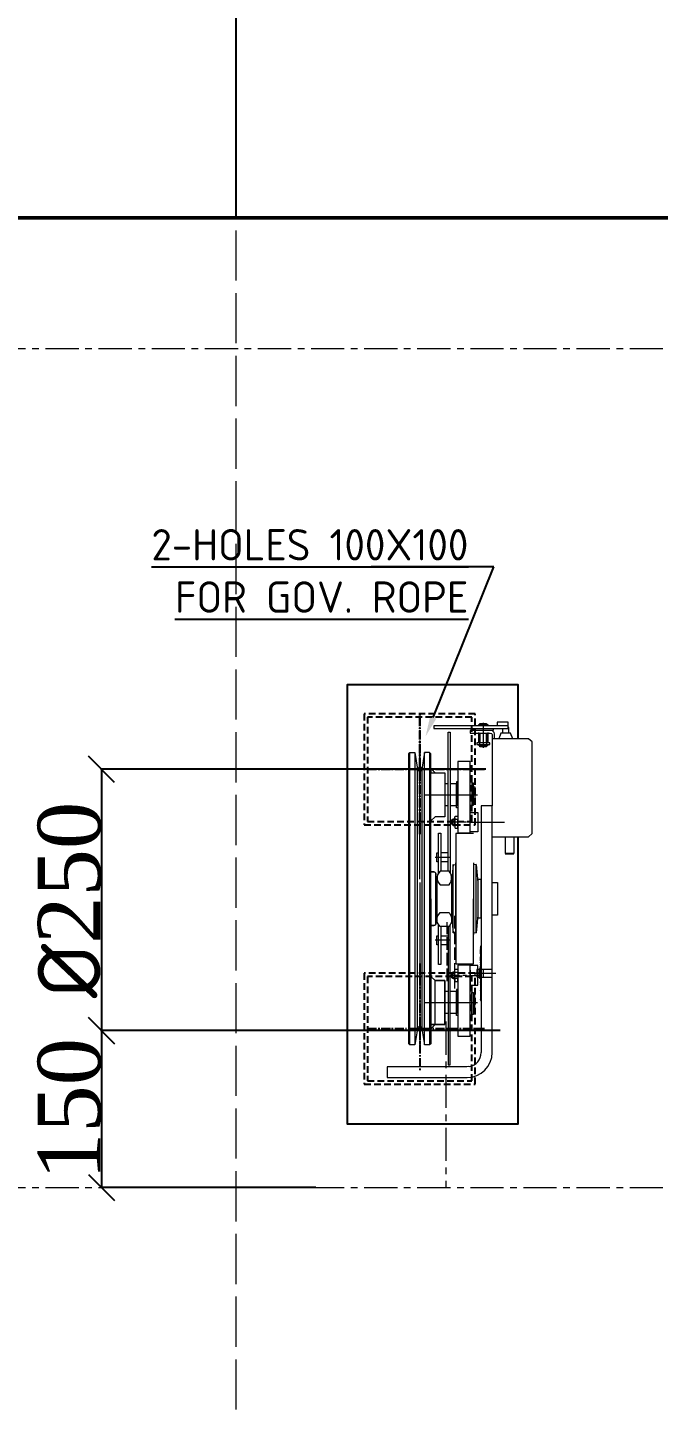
# Model space of a CAD drawing. Header units: millimetres. Extents: x -665 to 20582, y -27797 to 160.
# Drawn here: x 17528 to 18131, y -1847 to -522 of the extents above; entities that cross this region are included whole.
import ezdxf
from ezdxf import colors
from ezdxf.entities.mleader import LeaderData, LeaderLine
from ezdxf.math import Vec2, Vec3

# ---------------------------------------------------------------- set-up
doc = ezdxf.new("R2010")
doc.units = ezdxf.units.MM
for name, pattern in [('$0$ACAD_ISO02W100', [15, 12, -3]), ('$0$CENTER', [50.8, 31.75, -6.35, 6.35, -6.35]), ('$0$DASHED', [19.05, 12.7, -6.35])]:
    doc.linetypes.add(name, pattern=pattern)
for name, color, linetype, lineweight in [('$0$CL', 2, '$0$CENTER', 0), ('$0$DL', 8, '$0$ACAD_ISO02W100', 0), ('$0$Wall', 1, 'Continuous', 50)]:
    doc.layers.add(name, color=color, linetype=linetype, lineweight=lineweight)
for name, color, linetype in [('$0$DL2', 254, '$0$DASHED'), ('$0$PDF_0', 7, 'Continuous'), ('$0$PDF_PDF7_Geometry', 7, 'Continuous')]:
    doc.layers.add(name, color=color, linetype=linetype)
doc.styles.add('$0$nassar2', font='cent.shx', dxfattribs={"height": 60})
doc.dimstyles.new('$0$Nassar2', dxfattribs={"dimtxt": 35, "dimasz": 25, "dimexe": 1.25, "dimexo": 0.625, "dimtad": 1, "dimtxsty": '$0$nassar2', "dimblk": '$0$_Oblique', "dimcen": 2.5, "dimadec": 0, "dimazin": 0, "dimtfac": 1, "dimtmove": 0, "dimatfit": 3, "dimldrblk": '$0$_Oblique', "dimfxl": 1, "dimarcsym": 0})

# ---------------------------------------------------------------- blocks, each defined once
blk = doc.blocks.new('$0$_Oblique')
at = {"color": 0, "linetype": 'ByBlock', "lineweight": -2}
blk.add_line((-0.5, -0.5), (0.5, 0.5), dxfattribs=at)
blk = doc.blocks.new('*D45')
at = {"color": 0, "lineweight": -2, "transparency": 16777216}
for p, q in [((17201.9, -703.8), (17201.9, -59.4)), ((19751.9, -60.6), (17201.9, -60.6)), ((19751.9, -703.8), (19751.9, -59.4))]:
    blk.add_line(p, q, dxfattribs=at)
at = {"layer": 'Defpoints', "color": 0, "transparency": 16777216}
for p in [(17201.9, -60.6), (17201.9, -704.4), (19751.9, -704.4)]:
    blk.add_point(p, dxfattribs=at)
at = {"color": 0, "lineweight": -2, "transparency": 16777216, "xscale": 25, "yscale": 25, "zscale": 25, "rotation": 180}
blk.add_blockref('$0$_Oblique', (17201.9, -60.6), dxfattribs=at)
at = {"color": 0, "lineweight": -2, "transparency": 16777216, "xscale": 25, "yscale": 25, "zscale": 25}
blk.add_blockref('$0$_Oblique', (19751.9, -60.6), dxfattribs=at)
at = {"color": 0, "transparency": 16777216, "insert": (18476.9, -30), "char_height": 60, "attachment_point": 5, "style": '$0$nassar2'}
blk.add_mtext('M/C ROOM WIDTH  2550', dxfattribs=at)
blk = doc.blocks.new('*D46')
at = {"color": 0, "lineweight": -2, "transparency": 16777216}
for p, q in [((17726.9, -703.8), (17726.9, -194.3)), ((17726.9, -195.6), (19226.9, -195.6)), ((19226.9, -703.8), (19226.9, -194.3))]:
    blk.add_line(p, q, dxfattribs=at)
at = {"layer": 'Defpoints', "color": 0, "transparency": 16777216}
for p in [(19226.9, -195.6), (17726.9, -704.4), (19226.9, -704.4)]:
    blk.add_point(p, dxfattribs=at)
at = {"color": 0, "lineweight": -2, "transparency": 16777216, "xscale": 25, "yscale": 25, "zscale": 25, "rotation": 180}
blk.add_blockref('$0$_Oblique', (17726.9, -195.6), dxfattribs=at)
at = {"color": 0, "lineweight": -2, "transparency": 16777216, "xscale": 25, "yscale": 25, "zscale": 25}
blk.add_blockref('$0$_Oblique', (19226.9, -195.6), dxfattribs=at)
at = {"color": 0, "transparency": 16777216, "insert": (18476.9, -164.9), "char_height": 60, "attachment_point": 5, "style": '$0$nassar2'}
blk.add_mtext('SHAFT WIDTH  1500', dxfattribs=at)
blk = doc.blocks.new('*D49')
at = {"color": 0, "lineweight": -2, "transparency": 16777216}
for p, q in [((17965.7, -1231.9), (17597.1, -1231.9)), ((17598.3, -1231.9), (17598.3, -1481.9)), ((17979.4, -1481.9), (17597.1, -1481.9))]:
    blk.add_line(p, q, dxfattribs=at)
at = {"layer": 'Defpoints', "color": 0, "transparency": 16777216}
for p in [(17966.3, -1231.9), (17598.3, -1481.9), (17980, -1481.9)]:
    blk.add_point(p, dxfattribs=at)
at = {"color": 0, "lineweight": -2, "transparency": 16777216, "xscale": 25, "yscale": 25, "zscale": 25}
for p, rotation in [((17598.3, -1231.9), 90), ((17598.3, -1481.9), 270)]:
    blk.add_blockref('$0$_Oblique', p, dxfattribs=dict(at, rotation=rotation))
at = {"color": 0, "transparency": 16777216, "insert": (17567.7, -1356.9), "char_height": 60, "attachment_point": 5, "rotation": 90, "style": '$0$nassar2'}
blk.add_mtext('{\\fISOCPEUR|b0|i0|c0|p34;%%C}250', dxfattribs=at)
blk = doc.blocks.new('*D50')
at = {"color": 0, "lineweight": -2, "transparency": 16777216}
for p, q in [((17628.3, -1481.9), (17597.1, -1481.9)), ((17598.3, -1481.9), (17598.3, -1631.9)), ((17803.3, -1631.9), (17597.1, -1631.9))]:
    blk.add_line(p, q, dxfattribs=at)
at = {"layer": 'Defpoints', "color": 0, "transparency": 16777216}
for p in [(17628.9, -1481.9), (17598.3, -1631.9), (17803.9, -1631.9)]:
    blk.add_point(p, dxfattribs=at)
at = {"color": 0, "lineweight": -2, "transparency": 16777216, "xscale": 25, "yscale": 25, "zscale": 25}
for p, rotation in [((17598.3, -1481.9), 90), ((17598.3, -1631.9), 270)]:
    blk.add_blockref('$0$_Oblique', p, dxfattribs=dict(at, rotation=rotation))
at = {"color": 0, "transparency": 16777216, "insert": (17567.7, -1556.9), "char_height": 60, "attachment_point": 5, "rotation": 90, "style": '$0$nassar2'}
blk.add_mtext('150', dxfattribs=at)

msp = doc.modelspace()

# ---------------------------------------------------------------- linework, layer by layer
at = {"layer": '$0$CL'}
for p, q in [((16427.044, -829.378), (19751.91, -829.378)), ((16427.044, -1631.878), (19751.91, -1631.878))]:
    msp.add_line(p, q, dxfattribs=at)
msp.add_lwpolyline([(17927.58, -1473.255), (17927.58, -1631.878)], dxfattribs=at)
at = {"layer": '$0$DL', "ltscale": 4}
msp.add_line((17726.91, -2504.378), (17726.91, -704.378), dxfattribs=at)
at = {"layer": '$0$DL', "transparency": 33554666}
for p, q in [((17935.73, -1372.244), (17935.73, -1441.446)), ((17928.81, -1434.526), (17928.81, -1378.245))]:
    msp.add_line(p, q, dxfattribs=at)
at = {"layer": '$0$DL2', "ltscale": 0.5}
for points in [[(17849.58, -1284.878), (17955.58, -1284.878), (17955.58, -1178.878), (17849.58, -1178.878)], [(17852.58, -1281.878), (17952.58, -1281.878), (17952.58, -1181.878), (17852.58, -1181.878)], [(17849.58, -1533.047), (17955.58, -1533.047), (17955.58, -1427.047), (17849.58, -1427.047)], [(17852.58, -1530.047), (17952.58, -1530.047), (17952.58, -1430.047), (17852.58, -1430.047)]]:
    msp.add_lwpolyline(points, close=True, dxfattribs=at)
at = {"layer": '$0$PDF_0', "lineweight": 25, "transparency": 33554666}
for points in [[(17902.58, -1180.452), (17902.58, -1178.894)], [(17902.58, -1190.581), (17902.58, -1182.01)], [(17902.58, -1193.309), (17902.58, -1192.14)], [(17902.58, -1203.438), (17902.58, -1194.867)], [(17902.58, -1206.555), (17902.58, -1204.996)], [(17902.58, -1216.684), (17902.58, -1207.723)], [(17902.58, -1219.411), (17902.58, -1217.853)], [(17902.58, -1229.54), (17902.58, -1220.969)], [(17902.58, -1232.657), (17902.58, -1231.099)], [(17861.283, -1231.878), (17852.712, -1231.878)], [(17864.4, -1231.878), (17862.842, -1231.878)], [(17874.53, -1231.878), (17865.569, -1231.878)], [(17877.257, -1231.878), (17875.698, -1231.878)], [(17887.386, -1231.878), (17878.815, -1231.878)], [(17890.113, -1231.878), (17888.944, -1231.878)], [(17900.242, -1231.878), (17891.671, -1231.878)], [(17903.359, -1231.878), (17901.801, -1231.878)], [(17902.58, -1242.786), (17902.58, -1233.826)], [(17902.58, -1245.514), (17902.58, -1243.955)], [(17913.489, -1231.878), (17904.918, -1231.878)], [(17916.216, -1231.878), (17915.047, -1231.878)], [(17926.345, -1231.878), (17917.774, -1231.878)], [(17929.462, -1231.878), (17927.903, -1231.878)], [(17939.591, -1231.878), (17930.63, -1231.878)], [(17942.318, -1231.878), (17940.76, -1231.878)], [(17952.448, -1231.878), (17943.877, -1231.878)], [(17955.564, -1231.878), (17954.006, -1231.878)], [(17964.525, -1231.878), (17956.733, -1231.878)], [(17902.58, -1255.643), (17902.58, -1247.072)], [(17902.58, -1258.37), (17902.58, -1257.201)], [(17902.58, -1268.499), (17902.58, -1259.928)], [(17902.58, -1271.616), (17902.58, -1270.058)], [(17902.58, -1281.745), (17902.58, -1273.175)], [(17902.58, -1284.473), (17902.58, -1283.304)], [(17902.58, -1293.823), (17902.58, -1286.031)]]:
    msp.add_lwpolyline(points, close=True, dxfattribs=at)
for points in [[(17902.58, -1417.712), (17902.58, -1425.504)], [(17902.58, -1427.063), (17902.58, -1428.621)], [(17902.58, -1429.79), (17902.58, -1438.75)], [(17902.58, -1439.919), (17902.58, -1441.477)], [(17902.58, -1443.036), (17902.58, -1451.607)], [(17902.58, -1453.165), (17902.58, -1454.723)], [(17902.58, -1455.892), (17902.58, -1464.853)], [(17902.58, -1466.022), (17902.58, -1467.58)], [(17902.58, -1469.138), (17902.58, -1477.709)], [(17861.283, -1480.047), (17852.712, -1480.047)], [(17864.4, -1480.047), (17862.842, -1480.047)], [(17874.53, -1480.047), (17865.569, -1480.047)], [(17877.257, -1480.047), (17875.698, -1480.047)], [(17887.386, -1480.047), (17878.815, -1480.047)], [(17890.113, -1480.047), (17888.944, -1480.047)], [(17900.242, -1480.047), (17891.671, -1480.047)], [(17903.359, -1480.047), (17901.801, -1480.047)], [(17902.58, -1479.268), (17902.58, -1480.436)], [(17902.58, -1481.995), (17902.58, -1490.566)], [(17913.489, -1480.047), (17904.918, -1480.047)], [(17916.216, -1480.047), (17915.047, -1480.047)], [(17926.345, -1480.047), (17917.774, -1480.047)], [(17929.462, -1480.047), (17927.903, -1480.047)], [(17939.591, -1480.047), (17930.63, -1480.047)], [(17942.318, -1480.047), (17940.76, -1480.047)], [(17952.448, -1480.047), (17943.877, -1480.047)], [(17955.564, -1480.047), (17954.006, -1480.047)], [(17964.525, -1480.047), (17956.733, -1480.047)], [(17902.58, -1492.124), (17902.58, -1493.682)], [(17902.58, -1492.928), (17902.58, -1494.486)], [(17902.58, -1495.241), (17902.58, -1503.812)], [(17902.58, -1496.044), (17902.58, -1503.836)], [(17902.58, -1505.37), (17902.58, -1506.539)], [(17902.58, -1508.097), (17902.58, -1516.668)], [(17902.58, -1518.227), (17902.58, -1519.785)]]:
    msp.add_lwpolyline(points, dxfattribs=at)
for centre in [(17902.775, -1231.683), (17902.775, -1479.852)]:
    msp.add_circle(centre, 1.753, dxfattribs=at)
at = {"layer": '$0$PDF_PDF7_Geometry', "lineweight": 9, "transparency": 33554666}
for points in [[(17987.121, -1190.192), (17916.216, -1190.192), (17916.216, -1192.919), (17987.121, -1192.919), (17987.121, -1186.686), (17976.602, -1186.686), (17976.602, -1190.192)], [(17968.031, -1190.192), (17968.031, -1189.413), (17958.681, -1189.413), (17958.681, -1190.192)], [(17960.239, -1189.413), (17960.239, -1188.244), (17966.473, -1188.244), (17966.473, -1189.413)], [(17987.121, -1192.14), (17987.9, -1192.14), (17987.121, -1191.361)], [(17929.851, -1329.275), (17929.851, -1196.425), (17931.799, -1196.425), (17931.799, -1331.223)], [(17974.265, -1202.659), (17974.265, -1198.763), (17974.265, -1197.984), (17973.875, -1196.815), (17973.096, -1196.036), (17972.317, -1195.257), (17971.148, -1194.867), (17969.979, -1194.867), (17950.889, -1194.867), (17950.889, -1197.204), (17969.979, -1197.204), (17971.148, -1197.594), (17971.537, -1197.984), (17971.927, -1198.763), (17971.927, -1266.941), (17961.408, -1266.941), (17961.408, -1502.858)], [(17972.706, -1192.919), (17972.706, -1194.867), (17954.006, -1194.867), (17954.006, -1192.919)], [(17966.473, -1205.775), (17966.473, -1197.204), (17966.473, -1210.451), (17960.239, -1210.451), (17960.239, -1197.204), (17960.239, -1205.775)], [(17971.927, -1296.55), (18006.6, -1296.55), (18010.107, -1293.433), (18010.107, -1205.775), (18006.6, -1202.659), (17971.927, -1202.659)], [(17991.796, -1202.659), (17989.459, -1197.204), (17980.108, -1197.204), (17978.16, -1202.659)], [(17981.667, -1192.919), (17981.667, -1197.204)], [(17987.9, -1197.204), (17987.9, -1192.14)], [(17904.528, -1480.047), (17907.255, -1495.63), (17907.255, -1355.768), (17907.255, -1215.905), (17904.528, -1231.878), (17904.528, -1355.768), (17904.528, -1480.047), (17900.632, -1480.047), (17897.905, -1495.63), (17893.23, -1495.63), (17892.061, -1494.462), (17892.061, -1355.768), (17892.061, -1217.074), (17893.23, -1215.905), (17897.905, -1215.905), (17900.632, -1231.878), (17904.528, -1231.878)], [(17893.23, -1495.63), (17893.23, -1355.768), (17893.23, -1215.905)], [(17897.905, -1215.905), (17897.905, -1355.768), (17897.905, -1495.63)], [(17911.93, -1481.605), (17917.384, -1476.151), (17913.099, -1480.436), (17913.099, -1355.768), (17913.099, -1217.074), (17911.93, -1215.905), (17907.255, -1215.905)], [(17911.93, -1215.905), (17911.93, -1355.768), (17911.93, -1495.63)], [(17958.681, -1208.113), (17958.681, -1208.892), (17968.031, -1208.892), (17968.031, -1208.113)], [(17917.384, -1235.384), (17913.099, -1231.099), (17913.099, -1234.216), (17913.099, -1234.995), (17913.489, -1235.384), (17914.268, -1235.384), (17926.735, -1235.384), (17926.735, -1277.46), (17917.384, -1277.46), (17913.099, -1281.356)], [(17900.632, -1480.047), (17900.632, -1355.768), (17900.632, -1231.878)], [(17939.201, -1243.955), (17937.643, -1243.955), (17937.643, -1256.422), (17937.643, -1245.903), (17931.799, -1245.903)], [(17950.889, -1243.955), (17952.448, -1243.955), (17952.448, -1256.422), (17952.448, -1264.214)], [(17929.851, -1245.903), (17926.735, -1245.903)], [(17939.201, -1268.889), (17937.643, -1268.889), (17937.643, -1256.422), (17937.643, -1266.941), (17931.799, -1266.941)], [(17952.448, -1263.824), (17952.448, -1266.162), (17954.006, -1266.162), (17954.006, -1245.124), (17952.448, -1245.124), (17952.448, -1248.63), (17952.448, -1256.422), (17952.448, -1268.889), (17950.889, -1268.889)], [(17954.006, -1248.63), (17954.006, -1248.63)], [(17929.851, -1266.941), (17926.735, -1266.941)], [(17950.889, -1287.979), (17950.889, -1278.239), (17950.889, -1266.941)], [(17954.006, -1263.824), (17954.006, -1263.824)], [(17971.927, -1502.864), (17971.927, -1266.941)], [(17933.358, -1280.187), (17934.526, -1279.408), (17936.085, -1279.408)], [(17933.358, -1284.473), (17933.358, -1280.187), (17933.358, -1284.473), (17934.526, -1285.641), (17934.526, -1279.408)], [(17936.474, -1285.252), (17936.085, -1283.304), (17936.085, -1281.356), (17936.474, -1279.798), (17936.085, -1278.629), (17936.085, -1277.85), (17936.474, -1276.681), (17938.812, -1276.681), (17939.201, -1277.85), (17939.201, -1278.629), (17938.812, -1279.798), (17936.474, -1279.798)], [(17936.085, -1278.239), (17936.085, -1286.81)], [(17938.812, -1285.252), (17936.474, -1285.252), (17936.085, -1286.421), (17936.085, -1287.2), (17936.474, -1288.369), (17938.812, -1288.369), (17939.201, -1287.2), (17939.201, -1286.421), (17938.812, -1285.252), (17939.201, -1283.304), (17939.201, -1281.356), (17938.812, -1279.798)], [(17939.201, -1278.239), (17939.201, -1286.81)], [(17950.889, -1273.175), (17958.291, -1273.175), (17958.291, -1291.875), (17950.889, -1291.875)], [(17920.501, -1331.223), (17920.501, -1293.044), (17922.839, -1293.044), (17922.839, -1329.275)], [(17936.085, -1285.641), (17934.526, -1285.641), (17936.085, -1285.641)], [(17954.006, -1293.433), (17937.253, -1293.433), (17937.253, -1355.768), (17937.253, -1418.102), (17954.006, -1418.102), (17954.006, -1355.768)], [(17984.394, -1296.55), (17984.394, -1312.523)], [(17992.575, -1296.55), (17992.575, -1312.523)], [(17920.501, -1320.315), (17918.943, -1320.315), (17918.943, -1311.744), (17920.501, -1311.744)], [(17929.851, -1311.744), (17922.839, -1311.744)], [(17929.851, -1320.315), (17922.839, -1320.315)], [(17932.968, -1371.351), (17934.526, -1388.493), (17934.526, -1355.768), (17934.526, -1323.042), (17932.968, -1340.184)], [(17934.526, -1323.042), (17936.864, -1323.432)], [(17937.253, -1321.484), (17936.864, -1321.484), (17936.864, -1355.768), (17936.864, -1390.051), (17937.253, -1390.051)], [(17954.006, -1321.484), (17954.006, -1355.768), (17954.006, -1390.051)], [(17954.006, -1388.104), (17956.733, -1388.493), (17956.733, -1355.768), (17956.733, -1323.042), (17958.291, -1340.184)], [(17956.733, -1323.042), (17954.006, -1323.432)], [(17913.099, -1330.055), (17916.216, -1330.055), (17913.099, -1330.055)], [(17919.332, -1375.637), (17919.332, -1355.768), (17919.332, -1335.898)], [(17932.968, -1335.898), (17932.968, -1355.768), (17932.968, -1375.637)], [(17961.408, -1355.768), (17961.408, -1337.457), (17961.408, -1355.768), (17961.408, -1374.078), (17961.408, -1337.457), (17958.291, -1337.457), (17958.291, -1355.768), (17958.291, -1374.078), (17961.408, -1374.078)], [(17919.332, -1345.249), (17918.164, -1345.249)], [(17937.253, -1340.184), (17937.253, -1345.249)], [(17971.927, -1340.184), (17976.992, -1340.184), (17976.992, -1355.768), (17976.992, -1371.351), (17971.927, -1371.351)], [(17913.099, -1355.768), (17913.099, -1494.462), (17911.93, -1495.63), (17907.255, -1495.63)], [(17919.332, -1366.286), (17918.164, -1366.286)], [(17937.253, -1371.351), (17937.253, -1366.286)], [(17958.291, -1371.351), (17956.733, -1388.493)], [(17913.099, -1381.48), (17916.216, -1381.48), (17913.099, -1381.48)], [(17922.839, -1382.26), (17922.839, -1418.492), (17920.501, -1418.492), (17920.501, -1380.312)], [(17929.851, -1382.26), (17929.851, -1514.72), (17931.799, -1514.72), (17931.799, -1380.312)], [(17934.526, -1388.493), (17936.864, -1388.104)], [(17971.927, -1430.958), (17961.408, -1430.958), (17961.408, -1427.063), (17961.408, -1400.96), (17960.629, -1400.96), (17960.629, -1453.165), (17961.408, -1453.165), (17961.408, -1427.063), (17961.408, -1423.167), (17971.927, -1423.167), (17971.927, -1389.272)], [(17920.501, -1399.791), (17918.943, -1399.791), (17918.943, -1391.22), (17920.501, -1391.22)], [(17922.839, -1391.22), (17929.851, -1391.22)], [(17929.851, -1399.791), (17922.839, -1399.791)], [(17913.099, -1430.179), (17917.384, -1434.075), (17913.099, -1430.179)], [(17933.358, -1431.348), (17934.526, -1432.127), (17934.526, -1425.894), (17933.358, -1427.063)], [(17933.358, -1427.063), (17933.358, -1431.348), (17933.358, -1427.063)], [(17936.085, -1425.894), (17934.526, -1425.894), (17936.085, -1425.894)], [(17936.085, -1433.296), (17936.085, -1424.725)], [(17938.812, -1426.283), (17939.201, -1428.231), (17939.201, -1430.179), (17938.812, -1432.127), (17936.474, -1432.127), (17936.085, -1430.179), (17936.085, -1428.231), (17936.474, -1426.283)], [(17939.201, -1424.725), (17939.201, -1433.296)], [(17950.889, -1438.361), (17958.291, -1438.361), (17958.291, -1419.66), (17950.889, -1419.66)], [(17950.889, -1423.946), (17950.889, -1433.296), (17950.889, -1444.594)], [(17960.629, -1431.738), (17960.629, -1422.387)], [(17963.356, -1423.167), (17963.356, -1423.946), (17963.356, -1430.958)], [(17917.384, -1476.151), (17917.384, -1434.075)], [(17926.735, -1434.075), (17917.384, -1434.075), (17926.735, -1434.075)], [(17926.735, -1476.151), (17926.735, -1434.075), (17926.735, -1476.151)], [(17939.201, -1442.646), (17937.643, -1442.646), (17937.643, -1455.113), (17937.643, -1444.594), (17931.799, -1444.594)], [(17934.526, -1432.127), (17936.085, -1432.127)], [(17936.474, -1432.127), (17936.085, -1432.906), (17936.085, -1434.075), (17936.474, -1434.854), (17938.812, -1434.854), (17939.201, -1434.075), (17939.201, -1432.906), (17938.812, -1432.127)], [(17950.889, -1442.646), (17952.448, -1442.646), (17952.448, -1455.113), (17952.448, -1467.58), (17950.889, -1467.58)], [(17929.851, -1444.594), (17926.735, -1444.594)], [(17939.201, -1467.58), (17937.643, -1467.58), (17937.643, -1455.113), (17937.643, -1465.632), (17931.799, -1465.632)], [(17952.448, -1447.711), (17952.448, -1445.373), (17954.006, -1445.373), (17954.006, -1466.411), (17952.448, -1466.411), (17952.448, -1462.515)], [(17952.448, -1462.905), (17952.448, -1455.113), (17952.448, -1447.321)], [(17954.006, -1447.711), (17954.006, -1447.711)], [(17929.851, -1465.632), (17926.735, -1465.632)], [(17954.006, -1462.515), (17954.006, -1462.515)], [(17913.099, -1480.436), (17913.099, -1477.32), (17913.099, -1476.54), (17913.489, -1476.151), (17914.268, -1476.151), (17913.489, -1476.151), (17913.099, -1476.54), (17913.099, -1477.32)], [(17914.268, -1476.151), (17926.735, -1476.151), (17914.268, -1476.151)], [(17949.72, -1516.303), (17947.772, -1516.693), (17871.413, -1516.693), (17871.413, -1526.822), (17947.772, -1526.822)]]:
    msp.add_lwpolyline(points, dxfattribs=at)
at = {"layer": '$0$PDF_PDF7_Geometry', "lineweight": 5, "transparency": 33554666}
for points in [[(17963.356, -1187.465), (17963.356, -1211.23)], [(17959.071, -1206.944), (17959.071, -1196.815)], [(17967.642, -1196.815), (17967.642, -1206.944)], [(17902.58, -1337.067), (17902.58, -1213.957)], [(17907.645, -1256.422), (17957.902, -1256.422)], [(17940.76, -1282.525), (17931.41, -1282.525)], [(17936.085, -1280.187), (17933.747, -1280.187)], [(17947.383, -1282.525), (17943.877, -1282.525)], [(17950.5, -1282.525), (17959.85, -1282.525)], [(17960.239, -1282.525), (17983.615, -1282.525)], [(17933.747, -1284.862), (17936.085, -1284.862)], [(17917.384, -1316.029), (17931.02, -1316.029)], [(17902.58, -1340.184), (17902.58, -1355.768), (17902.58, -1497.578)], [(17931.02, -1395.506), (17917.384, -1395.506)], [(17961.018, -1427.063), (17960.629, -1427.452), (17961.018, -1427.063), (17961.408, -1426.673), (17960.629, -1427.063), (17961.408, -1426.283), (17960.629, -1426.673), (17961.408, -1425.894), (17960.629, -1426.283), (17961.408, -1425.504), (17960.629, -1425.894), (17961.408, -1425.115), (17960.629, -1425.504), (17961.408, -1424.725), (17960.629, -1425.115), (17961.408, -1424.335), (17960.629, -1424.725), (17961.408, -1423.946), (17960.629, -1424.335), (17961.408, -1423.556), (17960.629, -1423.946), (17961.408, -1423.556), (17961.408, -1423.167), (17960.629, -1423.556), (17961.408, -1423.167), (17961.408, -1422.777), (17960.629, -1423.556), (17960.629, -1423.167), (17961.408, -1422.777), (17961.408, -1422.387), (17960.629, -1423.167), (17960.629, -1422.777), (17961.408, -1422.387), (17961.408, -1421.998), (17960.629, -1422.777), (17960.629, -1422.387), (17961.408, -1421.998), (17961.408, -1421.608), (17960.629, -1422.387), (17960.629, -1421.998), (17961.408, -1421.608), (17961.408, -1421.219), (17960.629, -1421.998), (17960.629, -1421.608), (17961.408, -1421.219), (17961.408, -1420.829), (17960.629, -1421.608), (17960.629, -1421.219), (17961.408, -1420.829), (17960.629, -1421.219), (17960.629, -1420.829), (17961.408, -1420.439), (17960.629, -1420.829), (17961.408, -1420.05), (17960.629, -1420.439), (17961.408, -1419.66), (17960.629, -1420.05), (17961.408, -1419.271), (17960.629, -1419.66), (17961.408, -1418.881), (17960.629, -1419.271), (17961.408, -1418.492), (17960.629, -1418.881), (17961.408, -1418.102), (17960.629, -1418.492), (17961.408, -1417.712), (17960.629, -1418.102), (17961.408, -1417.323), (17960.629, -1417.712), (17961.408, -1416.933), (17960.629, -1417.323), (17961.408, -1416.933), (17961.408, -1416.544), (17960.629, -1416.933), (17961.408, -1416.544), (17961.408, -1416.154), (17960.629, -1416.933), (17960.629, -1416.544), (17961.408, -1416.154), (17961.408, -1415.764), (17960.629, -1416.154), (17961.408, -1415.764), (17961.408, -1415.375), (17960.629, -1415.764), (17961.408, -1415.375), (17961.408, -1414.985), (17960.629, -1415.375), (17961.408, -1414.985), (17961.408, -1414.596), (17960.629, -1414.985), (17961.408, -1414.596), (17961.408, -1414.206), (17960.629, -1414.985), (17960.629, -1414.596), (17961.408, -1414.206), (17961.408, -1413.816), (17960.629, -1414.596), (17960.629, -1414.206), (17961.408, -1413.816), (17961.408, -1413.427), (17960.629, -1414.206), (17960.629, -1413.816), (17961.408, -1413.427), (17961.408, -1413.037), (17960.629, -1413.816), (17960.629, -1413.427), (17961.408, -1413.037), (17960.629, -1413.427), (17960.629, -1413.037), (17961.408, -1412.648), (17960.629, -1413.037), (17960.629, -1412.648), (17961.408, -1412.258), (17960.629, -1412.648), (17960.629, -1412.258), (17961.408, -1411.869), (17960.629, -1412.258), (17960.629, -1411.869), (17961.408, -1411.479), (17960.629, -1411.869), (17960.629, -1411.479), (17961.408, -1411.089), (17960.629, -1411.479), (17961.408, -1410.7), (17960.629, -1411.089), (17961.408, -1410.31), (17960.629, -1410.7), (17961.408, -1410.31), (17961.408, -1409.921), (17960.629, -1410.31), (17961.408, -1409.921), (17961.408, -1409.531), (17960.629, -1409.921), (17961.408, -1409.531), (17961.408, -1409.141), (17960.629, -1409.531), (17961.408, -1409.141), (17961.408, -1408.752), (17960.629, -1409.141), (17961.408, -1408.752), (17961.408, -1408.362), (17960.629, -1408.752), (17961.408, -1408.362), (17961.408, -1407.973), (17960.629, -1408.362), (17961.408, -1407.973), (17961.408, -1407.583), (17960.629, -1408.362), (17960.629, -1407.973), (17961.408, -1407.583), (17961.408, -1407.193), (17960.629, -1407.973), (17960.629, -1407.583), (17961.408, -1407.193), (17961.408, -1406.804), (17960.629, -1407.583), (17960.629, -1407.193), (17961.408, -1406.804), (17961.408, -1406.414), (17960.629, -1407.193), (17960.629, -1406.804), (17961.408, -1406.414), (17960.629, -1406.804), (17960.629, -1406.414), (17961.408, -1406.025), (17960.629, -1406.414), (17960.629, -1406.025), (17961.408, -1405.635), (17960.629, -1406.025), (17960.629, -1405.635), (17961.408, -1405.245), (17961.408, -1404.856), (17960.629, -1405.635), (17960.629, -1405.245), (17961.408, -1404.856), (17961.408, -1404.466), (17960.629, -1405.245), (17960.629, -1404.856), (17961.408, -1404.466), (17961.408, -1404.077), (17960.629, -1404.856), (17960.629, -1404.466), (17961.408, -1404.077), (17960.629, -1404.466), (17961.408, -1403.687), (17960.629, -1404.077), (17961.408, -1403.298), (17960.629, -1403.687), (17961.408, -1402.908), (17960.629, -1403.298), (17961.408, -1402.518), (17960.629, -1402.908), (17961.408, -1402.129), (17960.629, -1402.518), (17961.408, -1401.739), (17960.629, -1402.129), (17961.408, -1401.35), (17960.629, -1401.739), (17961.408, -1400.96), (17960.629, -1401.35), (17961.018, -1400.96), (17960.629, -1400.96)], [(17940.76, -1429.01), (17931.41, -1429.01)], [(17933.747, -1426.673), (17936.085, -1426.673)], [(17947.383, -1429.01), (17943.877, -1429.01)], [(17950.11, -1427.063), (17975.433, -1427.063)], [(17950.5, -1429.01), (17959.85, -1429.01)], [(17960.629, -1427.063), (17956.343, -1427.063)], [(17957.123, -1423.556), (17957.512, -1423.556), (17957.123, -1423.556), (17957.123, -1423.946), (17957.123, -1426.673), (17958.681, -1426.673), (17958.681, -1427.452), (17957.123, -1427.452), (17957.123, -1430.179), (17957.123, -1430.569), (17957.512, -1430.569), (17959.85, -1430.958), (17959.85, -1423.556), (17957.512, -1423.556)], [(17960.629, -1422.387), (17959.85, -1422.387), (17959.85, -1431.738), (17960.629, -1431.738)], [(17960.629, -1427.452), (17961.018, -1427.063), (17961.408, -1427.063), (17960.629, -1427.452), (17960.629, -1427.842), (17961.408, -1427.452), (17960.629, -1427.842), (17960.629, -1428.231), (17961.408, -1427.452), (17961.408, -1427.842), (17960.629, -1428.231), (17960.629, -1428.621), (17961.408, -1427.842), (17961.408, -1428.231), (17960.629, -1428.621), (17960.629, -1429.01), (17961.408, -1428.231), (17961.408, -1428.621), (17960.629, -1429.01), (17960.629, -1429.4), (17961.408, -1428.621), (17961.408, -1429.01), (17960.629, -1429.4), (17960.629, -1429.79), (17961.408, -1429.01), (17961.408, -1429.4), (17960.629, -1429.79), (17960.629, -1430.179), (17961.408, -1429.4), (17961.408, -1429.79), (17960.629, -1430.179), (17960.629, -1430.569), (17961.408, -1429.79), (17961.408, -1430.179), (17960.629, -1430.569), (17960.629, -1430.958), (17961.408, -1430.179), (17961.408, -1430.569), (17960.629, -1430.958), (17960.629, -1431.348), (17961.408, -1430.569), (17961.408, -1430.958), (17960.629, -1431.348), (17961.408, -1430.958), (17961.408, -1431.348), (17960.629, -1431.738), (17961.408, -1431.348), (17960.629, -1432.127), (17961.408, -1431.738), (17960.629, -1432.517), (17961.408, -1432.127), (17960.629, -1432.906), (17961.408, -1432.517), (17960.629, -1433.296), (17961.408, -1432.906), (17960.629, -1433.686), (17961.408, -1433.296), (17960.629, -1434.075), (17961.408, -1433.686), (17960.629, -1434.075), (17960.629, -1434.465), (17961.408, -1434.075), (17960.629, -1434.465), (17960.629, -1434.854), (17961.408, -1434.075), (17961.408, -1434.465), (17960.629, -1434.854), (17960.629, -1435.244), (17961.408, -1434.465), (17961.408, -1434.854), (17960.629, -1435.244), (17960.629, -1435.633), (17961.408, -1434.854), (17961.408, -1435.244), (17960.629, -1435.633), (17960.629, -1436.023), (17961.408, -1435.244), (17961.408, -1435.633), (17960.629, -1436.023), (17960.629, -1436.413), (17961.408, -1435.633), (17961.408, -1436.023), (17960.629, -1436.413), (17960.629, -1436.802), (17961.408, -1436.023), (17961.408, -1436.413), (17960.629, -1436.802), (17960.629, -1437.192), (17961.408, -1436.413), (17961.408, -1436.802), (17960.629, -1437.192), (17960.629, -1437.581), (17961.408, -1436.802), (17961.408, -1437.192), (17960.629, -1437.581), (17960.629, -1437.971), (17961.408, -1437.192), (17961.408, -1437.581), (17960.629, -1437.971), (17961.408, -1437.581), (17961.408, -1437.971), (17960.629, -1438.361), (17961.408, -1437.971), (17961.408, -1438.361), (17960.629, -1438.75), (17961.408, -1438.361), (17961.408, -1438.75), (17960.629, -1439.14), (17961.408, -1438.75), (17961.408, -1439.14), (17960.629, -1439.529), (17961.408, -1439.14), (17961.408, -1439.529), (17960.629, -1439.919), (17961.408, -1439.529), (17961.408, -1439.919), (17960.629, -1440.309), (17961.408, -1439.919), (17960.629, -1440.698), (17961.408, -1440.309), (17960.629, -1441.088), (17961.408, -1440.698), (17960.629, -1441.477), (17961.408, -1441.088), (17960.629, -1441.867), (17961.408, -1441.477), (17960.629, -1441.867), (17960.629, -1442.257), (17961.408, -1441.867), (17960.629, -1442.257), (17960.629, -1442.646), (17961.408, -1442.257), (17960.629, -1442.646), (17960.629, -1443.036), (17961.408, -1442.646), (17960.629, -1443.036), (17960.629, -1443.425), (17961.408, -1442.646), (17961.408, -1443.036), (17960.629, -1443.425), (17960.629, -1443.815), (17961.408, -1443.036), (17961.408, -1443.425), (17960.629, -1443.815), (17960.629, -1444.204), (17961.408, -1443.425), (17961.408, -1443.815), (17960.629, -1444.204), (17960.629, -1444.594), (17961.408, -1443.815), (17961.408, -1444.204), (17960.629, -1444.594), (17961.408, -1444.204), (17961.408, -1444.594), (17960.629, -1444.984), (17961.408, -1444.594), (17961.408, -1444.984), (17960.629, -1445.373), (17961.408, -1444.984), (17961.408, -1445.373), (17960.629, -1445.763), (17961.408, -1445.373), (17961.408, -1445.763), (17960.629, -1446.152), (17961.408, -1445.763), (17961.408, -1446.152), (17960.629, -1446.542), (17961.408, -1446.152), (17961.408, -1446.542), (17960.629, -1446.932), (17961.408, -1446.542), (17960.629, -1447.321), (17961.408, -1446.932), (17960.629, -1447.711), (17961.408, -1447.321), (17960.629, -1448.1), (17961.408, -1447.711), (17960.629, -1448.49), (17961.408, -1448.1), (17960.629, -1448.88), (17961.408, -1448.49), (17960.629, -1449.269), (17961.408, -1448.88), (17960.629, -1449.659), (17961.408, -1449.269), (17960.629, -1450.048), (17961.408, -1449.659), (17960.629, -1450.438), (17961.408, -1450.048), (17960.629, -1450.438), (17960.629, -1450.828), (17961.408, -1450.438), (17960.629, -1450.828), (17960.629, -1451.217), (17961.408, -1450.438), (17961.408, -1450.828), (17960.629, -1451.217), (17960.629, -1451.607), (17961.408, -1450.828), (17961.408, -1451.217), (17960.629, -1451.607), (17960.629, -1451.996), (17961.408, -1451.217), (17961.408, -1451.607), (17960.629, -1451.996), (17960.629, -1452.386), (17961.408, -1451.607), (17961.408, -1451.996), (17960.629, -1452.386), (17960.629, -1452.775), (17961.408, -1451.996), (17961.408, -1452.386), (17960.629, -1452.775), (17960.629, -1453.165), (17961.408, -1452.386), (17961.408, -1452.775), (17960.629, -1453.165), (17961.018, -1453.165), (17961.408, -1452.775), (17961.408, -1453.165), (17961.018, -1453.165), (17961.408, -1453.165)], [(17936.085, -1431.348), (17933.747, -1431.348)], [(17907.645, -1455.113), (17957.902, -1455.113)]]:
    msp.add_lwpolyline(points, dxfattribs=at)
at = {"layer": '$0$PDF_PDF7_Geometry', "lineweight": 9, "transparency": 33554666}
for points in [[(17969.589, -1206.555), (17957.123, -1206.555), (17957.123, -1208.113), (17969.589, -1208.113)], [(17950.889, -1224.476), (17939.201, -1224.476), (17939.201, -1292.654), (17950.889, -1292.654)], [(17954.006, -1264.214), (17954.006, -1256.422), (17954.006, -1248.63), (17955.175, -1248.63), (17955.175, -1256.422), (17955.175, -1264.214)], [(17916.216, -1330.055), (17916.995, -1330.444), (17917.774, -1330.834), (17918.164, -1331.613), (17918.164, -1332.392), (17918.164, -1331.613), (17917.774, -1330.834), (17916.995, -1330.444)], [(17918.164, -1355.768), (17918.164, -1332.392), (17918.164, -1379.143)], [(17930.63, -1329.275), (17922.059, -1329.275), (17920.891, -1330.834), (17919.722, -1332.782), (17919.332, -1334.73), (17919.332, -1336.678), (17919.722, -1339.015), (17920.891, -1340.963), (17922.059, -1342.522), (17930.63, -1342.522), (17931.799, -1340.963), (17932.578, -1339.015), (17932.968, -1336.678), (17932.968, -1334.73), (17932.578, -1332.782), (17931.799, -1330.834)], [(17922.059, -1382.26), (17920.891, -1380.701), (17919.722, -1378.753), (17919.332, -1376.805), (17919.332, -1374.857), (17919.722, -1372.52), (17920.891, -1370.962), (17922.059, -1369.014), (17930.63, -1369.014), (17931.799, -1370.962), (17932.578, -1372.52), (17932.968, -1374.857), (17932.968, -1376.805), (17932.578, -1378.753), (17931.799, -1380.701), (17930.63, -1382.26)], [(17918.164, -1379.143), (17918.164, -1379.922), (17917.774, -1380.701), (17916.995, -1381.091), (17916.216, -1381.48), (17916.995, -1381.091), (17917.774, -1380.701), (17918.164, -1379.922)], [(17938.812, -1426.283), (17936.474, -1426.283), (17936.085, -1425.115), (17936.085, -1424.335), (17936.474, -1423.167), (17938.812, -1423.167), (17939.201, -1424.335), (17939.201, -1425.115)], [(17950.889, -1419.271), (17939.201, -1419.271), (17939.201, -1487.059), (17950.889, -1487.059)], [(17955.175, -1462.905), (17955.175, -1455.113), (17955.175, -1447.321), (17954.006, -1447.321), (17954.006, -1455.113), (17954.006, -1462.905)]]:
    msp.add_lwpolyline(points, close=True, dxfattribs=at)
for radius, start, end in [(23.96, 270.005008, 359.994992), (13.441, 278.878478, 0.015871)]:
    msp.add_arc((17947.967, -1502.862), radius, start, end, dxfattribs=at)
at = {"layer": '$0$Wall'}
msp.add_lwpolyline([(18876.93, -3404.378), (19751.91, -3404.378), (19751.91, -704.378), (17201.91, -704.378), (17201.91, -3404.378), (17976.91, -3404.378)], dxfattribs=at)
at = {"color": 18, "true_color": 0x000000, "transparency": 33554666}
msp.add_line((17984.394, -1312.523), (17992.575, -1312.523), dxfattribs=at)
at = {"ltscale": 4}
msp.add_lwpolyline([(17996.558, -1296.55), (17996.558, -1571.464), (17833.465, -1571.464), (17833.465, -1150.763), (17996.558, -1150.763), (17996.558, -1202.659)], dxfattribs=at)

# ---------------------------------------------------------------- texts
at = {"insert": (17949.156, -1002.121), "char_height": 30, "attachment_point": 3}
msp.add_mtext_dynamic_manual_height_columns('{\\Fdin|c0;\\L2-HOLES 100X100\\PFOR GOV. ROPE}', width=659.17336, gutter_width=1, heights=[0], dxfattribs=at)

# ---------------------------------------------------------------- dimensions: what is measured, and where the dimension line sits
for base, p1, p2, text, picture, middle in [((17201.91, -60.625), (19751.91, -704.378), (17201.91, -704.378), 'M/C ROOM WIDTH  <>', '*D45', (18476.91, -60.625)), ((19226.91, -195.56), (17726.91, -704.378), (19226.91, -704.378), 'SHAFT WIDTH  <>', '*D46', (18476.91, -195.56))]:
    dim = msp.add_linear_dim(base=base, p1=p1, p2=p2, text=text, dimstyle='$0$Nassar2')
    dim.commit()
    dim.dimension.update_dxf_attribs({"geometry": picture, "text_midpoint": middle, "dimtype": 160})
dim = msp.add_linear_dim(base=(17598.311, -1481.878), p1=(17966.314, -1231.878), p2=(17980.043, -1481.878), angle=90, text='{\\fISOCPEUR|b0|i0|c0|p34;%%C}<>', dimstyle='$0$Nassar2')
dim.commit()
dim.dimension.update_dxf_attribs({"geometry": '*D49', "text_midpoint": (17598.311, -1356.878), "dimtype": 160})
dim = msp.add_linear_dim(base=(17598.311, -1631.878), p1=(17628.936, -1481.878), p2=(17803.936, -1631.878), angle=90, dimstyle='$0$Nassar2')
dim.commit()
dim.dimension.update_dxf_attribs({"geometry": '*D50', "text_midpoint": (17598.311, -1556.878), "dimtype": 160})

# ---------------------------------------------------------------- leaders
ml = msp.add_multileader_mtext('Standard')
ml.set_content('', color=256, style='$0$nassar2')
ml.set_leader_properties()
ml.build(insert=Vec2(0, 0))
ml.multileader.update_dxf_attribs({"text_left_attachment_type": 6, "text_right_attachment_type": 6, "arrow_head_size": 19.409})
ctx = ml.context
ctx.base_point, ctx.char_height, ctx.arrow_head_size, ctx.landing_gap_size, ctx.plane_origin = Vec3(17855.962, -1038.152), 60, 19.409, 0.09, Vec3(18323.977, -1505.691)
ctx.left_attachment, ctx.right_attachment, ctx.text_align_type = 6, 6, 2
notes = []
notes.append((ctx, [(1, (1, 1, 0), (17973.454, -1038.152), (-1, 0), 117.312, [(0, [(17908.29, -1200.274)], 0, [])])]))
ctx.mtext.insert, ctx.mtext.alignment, ctx.mtext.flow_direction = Vec3(17856.052, -978.152), 3, 5
for ctx, leaders in notes:
    for number, flags, end, landing, length, lines in leaders:
        leader = LeaderData()
        leader.index, (leader.has_last_leader_line, leader.has_dogleg_vector, leader.attachment_direction) = number, flags
        leader.last_leader_point, leader.dogleg_vector, leader.dogleg_length = Vec3(end), Vec3(landing), length
        for number, points, colour, breaks in lines:
            line = LeaderLine()
            line.index, line.vertices, line.color, line.breaks = number, Vec3.list(points), colors.encode_raw_color(colour), breaks
            leader.lines.append(line)
        ctx.leaders.append(leader)

doc.saveas('drawing.dxf')
